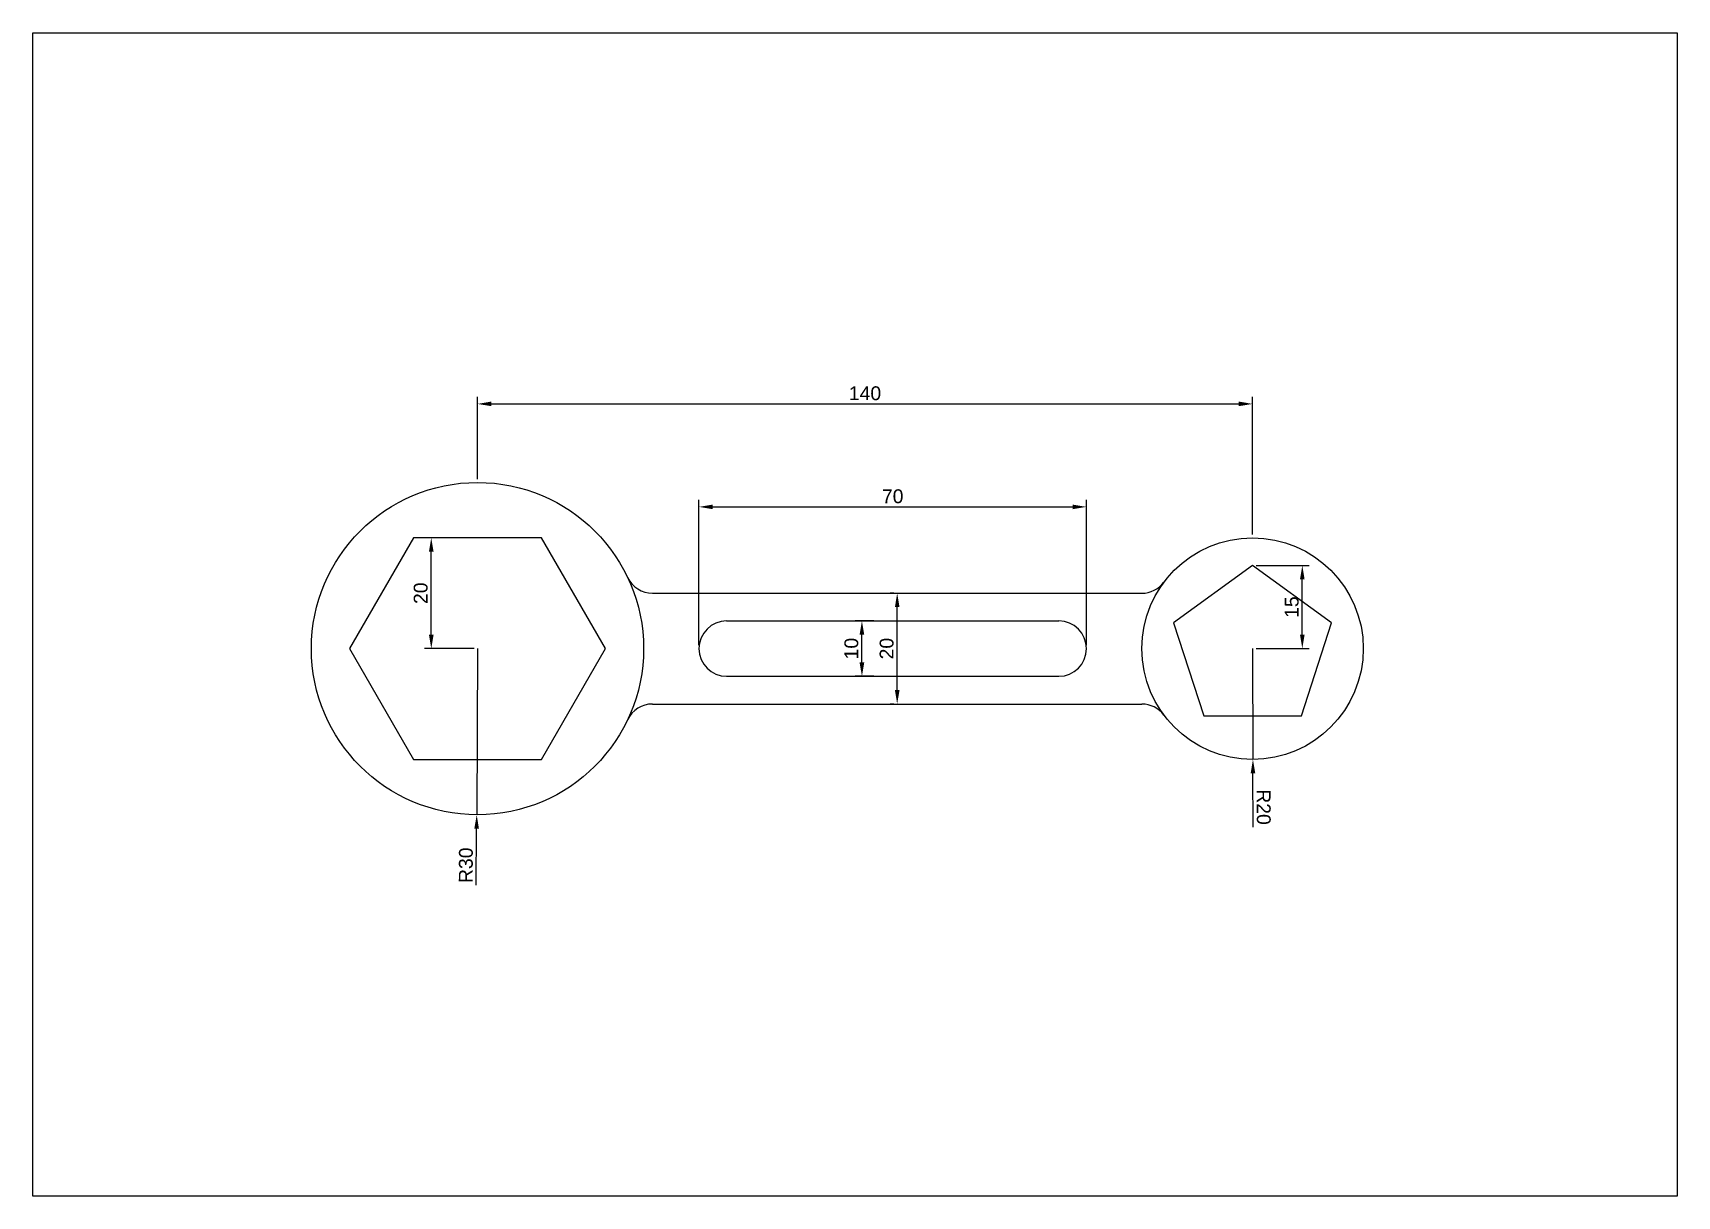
# Model space of a CAD drawing. Header units: millimetres. Extents: x 0 to 297, y 0 to 210.
import ezdxf

# ---------------------------------------------------------------- set-up
doc = ezdxf.new("R2010")
doc.units = ezdxf.units.MM
doc.styles.get("Standard").update_dxf_attribs({"font": 'arial.ttf'})
doc.dimstyles.new('ISO-25', dxfattribs={"dimtxt": 2.5, "dimasz": 2.5, "dimexe": 1.25, "dimexo": 0.625, "dimtad": 1, "dimtxsty": 'Standard', "dimcen": 2.5, "dimadec": 0, "dimazin": 0, "dimtfac": 1, "dimtmove": 0, "dimatfit": 3, "dimfxl": 1, "dimarcsym": 0})

# ---------------------------------------------------------------- blocks, each defined once
blk = doc.blocks.new('*D3')
at = {"color": 0, "lineweight": -2, "transparency": 16777216}
for p, q in [((80.31, 98.84), (80.17, 68.84)), ((80.1, 56.11), (80.15, 66.34))]:
    blk.add_line(p, q, dxfattribs=at)
at = {"color": 0, "transparency": 16777216}
blk.add_solid([(79.74, 66.34), (80.57, 66.34), (80.17, 68.84)], dxfattribs=at)
at = {"layer": 'Defpoints', "color": 0, "transparency": 16777216}
for p in [(80.31, 98.84), (80.17, 68.84)]:
    blk.add_point(p, dxfattribs=at)
at = {"color": 0, "transparency": 16777216, "insert": (78.22, 59.73), "char_height": 2.5, "attachment_point": 5, "rotation": 89.7196}
blk.add_mtext('R30', dxfattribs=at)
blk = doc.blocks.new('*D4')
at = {"color": 0, "lineweight": -2, "transparency": 16777216}
for p, q in [((220.31, 98.84), (220.38, 78.84)), ((220.42, 66.62), (220.39, 76.34))]:
    blk.add_line(p, q, dxfattribs=at)
at = {"color": 0, "transparency": 16777216}
blk.add_solid([(220.8, 76.34), (219.97, 76.34), (220.38, 78.84)], dxfattribs=at)
at = {"layer": 'Defpoints', "color": 0, "transparency": 16777216}
for p in [(220.31, 98.84), (220.38, 78.84)]:
    blk.add_point(p, dxfattribs=at)
at = {"color": 0, "transparency": 16777216, "insert": (222.31, 70.24), "char_height": 2.5, "attachment_point": 5, "rotation": 270.1882}
blk.add_mtext('R20', dxfattribs=at)
blk = doc.blocks.new('*D5')
at = {"color": 0, "lineweight": -2, "transparency": 16777216}
for p, q in [((79.69, 118.84), (70.71, 118.84)), ((71.96, 101.34), (71.96, 116.34)), ((79.69, 98.84), (70.71, 98.84))]:
    blk.add_line(p, q, dxfattribs=at)
at = {"color": 0, "transparency": 16777216}
for points in [[(71.54, 116.34), (72.38, 116.34), (71.96, 118.84)], [(71.54, 101.34), (72.38, 101.34), (71.96, 98.84)]]:
    blk.add_solid(points, dxfattribs=at)
at = {"layer": 'Defpoints', "color": 0, "transparency": 16777216}
for p in [(71.96, 118.84), (80.31, 118.84), (80.31, 98.84)]:
    blk.add_point(p, dxfattribs=at)
at = {"color": 0, "transparency": 16777216, "insert": (70.06, 108.84), "char_height": 2.5, "attachment_point": 5, "rotation": 90}
blk.add_mtext('20', dxfattribs=at)
blk = doc.blocks.new('*D6')
at = {"color": 0, "lineweight": -2, "transparency": 16777216}
for p, q in [((220.94, 113.84), (230.55, 113.84)), ((229.3, 101.34), (229.3, 111.34)), ((220.94, 98.84), (230.55, 98.84))]:
    blk.add_line(p, q, dxfattribs=at)
at = {"color": 0, "transparency": 16777216}
for points in [[(228.88, 111.34), (229.71, 111.34), (229.3, 113.84)], [(228.88, 101.34), (229.71, 101.34), (229.3, 98.84)]]:
    blk.add_solid(points, dxfattribs=at)
at = {"layer": 'Defpoints', "color": 0, "transparency": 16777216}
for p in [(220.31, 113.84), (229.3, 113.84), (220.31, 98.84)]:
    blk.add_point(p, dxfattribs=at)
at = {"color": 0, "transparency": 16777216, "insert": (227.39, 106.34), "char_height": 2.5, "attachment_point": 5, "rotation": 90}
blk.add_mtext('15', dxfattribs=at)
blk = doc.blocks.new('*D7')
at = {"color": 0, "lineweight": -2, "transparency": 16777216}
for p, q in [((80.31, 129.46), (80.31, 144.27)), ((82.81, 143.02), (217.81, 143.02)), ((220.31, 119.46), (220.31, 144.27))]:
    blk.add_line(p, q, dxfattribs=at)
at = {"color": 0, "transparency": 16777216}
for points in [[(82.81, 143.44), (82.81, 142.61), (80.31, 143.02)], [(217.81, 143.44), (217.81, 142.61), (220.31, 143.02)]]:
    blk.add_solid(points, dxfattribs=at)
at = {"layer": 'Defpoints', "color": 0, "transparency": 16777216}
for p in [(220.31, 143.02), (80.31, 128.84), (220.31, 118.84)]:
    blk.add_point(p, dxfattribs=at)
at = {"color": 0, "transparency": 16777216, "insert": (150.31, 144.93), "char_height": 2.5, "attachment_point": 5}
blk.add_mtext('140', dxfattribs=at)
blk = doc.blocks.new('*D8')
at = {"color": 0, "lineweight": -2, "transparency": 16777216}
for p, q in [((120.31, 99.46), (120.31, 125.68)), ((190.31, 99.46), (190.31, 125.68)), ((122.81, 124.43), (187.81, 124.43))]:
    blk.add_line(p, q, dxfattribs=at)
at = {"color": 0, "transparency": 16777216}
for points in [[(122.81, 124.84), (122.81, 124.01), (120.31, 124.43)], [(187.81, 124.84), (187.81, 124.01), (190.31, 124.43)]]:
    blk.add_solid(points, dxfattribs=at)
at = {"layer": 'Defpoints', "color": 0, "transparency": 16777216}
for p in [(190.31, 124.43), (120.31, 98.84), (190.31, 98.84)]:
    blk.add_point(p, dxfattribs=at)
at = {"color": 0, "transparency": 16777216, "insert": (155.31, 126.33), "char_height": 2.5, "attachment_point": 5}
blk.add_mtext('70', dxfattribs=at)
blk = doc.blocks.new('*D9')
at = {"color": 0, "lineweight": -2, "transparency": 16777216}
for p, q in [((151.93, 103.84), (148.5, 103.84)), ((149.75, 96.34), (149.75, 101.34)), ((151.93, 93.84), (148.5, 93.84))]:
    blk.add_line(p, q, dxfattribs=at)
at = {"color": 0, "transparency": 16777216}
for points in [[(149.33, 101.34), (150.17, 101.34), (149.75, 103.84)], [(149.33, 96.34), (150.17, 96.34), (149.75, 93.84)]]:
    blk.add_solid(points, dxfattribs=at)
at = {"layer": 'Defpoints', "color": 0, "transparency": 16777216}
for p in [(149.75, 103.84), (152.56, 103.84), (152.56, 93.84)]:
    blk.add_point(p, dxfattribs=at)
at = {"color": 0, "transparency": 16777216, "insert": (147.85, 98.84), "char_height": 2.5, "attachment_point": 5, "rotation": 90}
blk.add_mtext('10', dxfattribs=at)
blk = doc.blocks.new('*D10')
at = {"color": 0, "lineweight": -2, "transparency": 16777216}
for p, q in [((155.5, 108.84), (154.87, 108.84)), ((156.12, 91.34), (156.12, 106.34)), ((155.5, 88.84), (154.87, 88.84))]:
    blk.add_line(p, q, dxfattribs=at)
at = {"color": 0, "transparency": 16777216}
for points in [[(155.71, 106.34), (156.54, 106.34), (156.12, 108.84)], [(155.71, 91.34), (156.54, 91.34), (156.12, 88.84)]]:
    blk.add_solid(points, dxfattribs=at)
at = {"layer": 'Defpoints', "color": 0, "transparency": 16777216}
for p in [(156.12, 108.84), (156.12, 108.84), (156.12, 88.84)]:
    blk.add_point(p, dxfattribs=at)
at = {"color": 0, "transparency": 16777216, "insert": (154.22, 98.84), "char_height": 2.5, "attachment_point": 5, "rotation": 90}
blk.add_mtext('20', dxfattribs=at)

msp = doc.modelspace()

# ---------------------------------------------------------------- linework, layer by layer
for p, q in [((111.935, 108.838), (200.312, 108.838)), ((125.312, 103.838), (185.312, 103.838)), ((125.312, 93.838), (185.312, 93.838)), ((111.935, 88.838), (200.312, 88.838))]:
    msp.add_line(p, q)
for points in [[(0, 0), (0, 210), (297, 210), (297, 0), (0, 0)], [(68.765, 118.838), (57.218, 98.838), (68.765, 78.838), (91.859, 78.838), (103.406, 98.838), (91.859, 118.838)], [(220.312, 113.838), (206.046, 103.473), (211.495, 86.702), (229.129, 86.702), (234.578, 103.473)]]:
    msp.add_lwpolyline(points, close=True)
for centre, radius in [((80.312, 98.838), 30), ((220.312, 98.838), 20)]:
    msp.add_circle(centre, radius)
for centre, start, end in [((111.935, 113.838), 205.37693, 270), ((200.312, 113.838), 270, 323.1301), ((125.312, 98.838), 90, 270), ((185.312, 98.838), 270, 90), ((111.935, 83.838), 90, 154.62307), ((200.312, 83.838), 36.8699, 90)]:
    msp.add_arc(centre, 5, start, end)

# ---------------------------------------------------------------- dimensions: what is measured, and where the dimension line sits
for base, p1, p2, picture, middle in [((220.312, 143.025), (80.312, 128.838), (220.312, 118.838), '*D7', (150.312, 144.926)), ((190.312, 124.427), (120.312, 98.838), (190.312, 98.838), '*D8', (155.312, 126.329))]:
    dim = msp.add_linear_dim(base=base, p1=p1, p2=p2, dimstyle='ISO-25')
    dim.commit()
    dim.dimension.update_dxf_attribs({"geometry": picture, "text_midpoint": middle})
for base, p1, p2, picture, middle in [((71.959, 118.838), (80.312, 98.838), (80.312, 118.838), '*D5', (70.057, 108.838)), ((229.296, 113.838), (220.312, 98.838), (220.312, 113.838), '*D6', (227.395, 106.338)), ((156.124, 108.838), (156.124, 88.838), (156.124, 108.838), '*D10', (154.222, 98.838)), ((149.751, 103.838), (152.557, 93.838), (152.557, 103.838), '*D9', (147.85, 98.838))]:
    dim = msp.add_linear_dim(base=base, p1=p1, p2=p2, angle=90, dimstyle='ISO-25')
    dim.commit()
    dim.dimension.update_dxf_attribs({"geometry": picture, "text_midpoint": middle})
dim = msp.add_radius_dim(center=(80.312, 98.838), mpoint=(80.165, 68.838), dimstyle='ISO-25')
dim.commit()
dim.dimension.update_dxf_attribs({"geometry": '*D3', "text_midpoint": (80.121, 59.719), "dimtype": 164})
dim = msp.add_radius_dim(center=(220.312, 98.838), mpoint=(220.378, 78.838), dimstyle='ISO-25')
dim.commit()
dim.dimension.update_dxf_attribs({"geometry": '*D4', "text_midpoint": (222.308, 70.236)})

doc.saveas('drawing.dxf')
